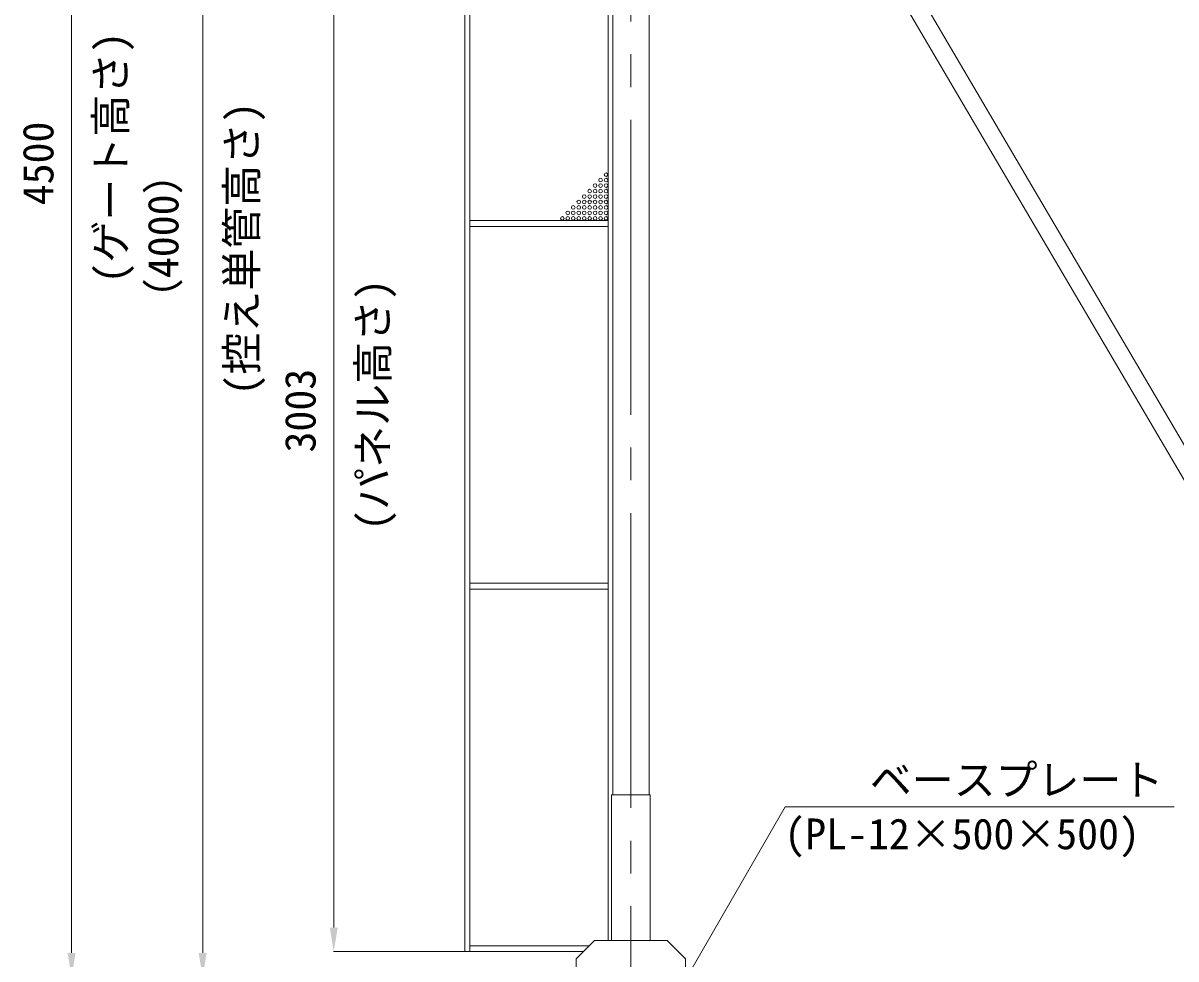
# Model space of a CAD drawing. Units: millimetres, scale not verified. Extents: x -20976 to 3174, y -17325 to 17325.
# Drawn here: x -4865 to -1699, y -13484 to -10913 of the extents above; entities that cross this region are included whole.
import ezdxf
from ezdxf.enums import TextEntityAlignment as Align

# ---------------------------------------------------------------- set-up
doc = ezdxf.new("R2010")
doc.units = ezdxf.units.MM
doc.header["$LTSCALE"] = 90
doc.linetypes.add('CHAIN2', pattern=[12, 9, -1, 1, -1])
for name, color, linetype, lineweight in [('0-2_ACCG-3018', 7, 'Continuous', 18), ('0-B_寸法', 3, 'Continuous', 18), ('0-F_単管ｸﾗﾝﾌﾟ', 7, 'Continuous', 18), ('1-4_通芯', 1, 'CHAIN2', 18), ('1-7_標準ﾊﾟﾈﾙ', 7, 'Continuous', 18), ('1-8_標準柱', 7, 'Continuous', 18), ('1-9_文字', 7, 'Continuous', 18)]:
    doc.layers.add(name, color=color, linetype=linetype, lineweight=lineweight)
doc.styles.add('ＭＳ ゴシック', font='')
doc.styles.get('ＭＳ ゴシック').set_extended_font_data('MS Gothic')

msp = doc.modelspace()

# ---------------------------------------------------------------- linework, layer by layer
at = {"layer": '0-2_ACCG-3018'}
for centre in [(-3264.49, -11329.9), (-3294.49, -11359.9), (-3279.49, -11344.9), (-3279.49, -11359.9), (-3264.49, -11344.9), (-3264.49, -11359.9), (-3324.49, -11389.9), (-3309.49, -11374.9), (-3309.49, -11389.9), (-3294.49, -11374.9), (-3294.49, -11389.9), (-3279.49, -11374.9), (-3279.49, -11389.9), (-3264.49, -11374.9), (-3264.49, -11389.9), (-3354.49, -11419.9), (-3339.49, -11404.9), (-3339.49, -11419.9), (-3324.49, -11404.9), (-3324.49, -11419.9), (-3309.49, -11404.9), (-3309.49, -11419.9), (-3294.49, -11404.9), (-3294.49, -11419.9), (-3279.49, -11404.9), (-3279.49, -11419.9), (-3264.49, -11404.9), (-3264.49, -11419.9), (-3384.49, -11449.9), (-3369.49, -11434.9), (-3369.49, -11449.9), (-3354.49, -11434.9), (-3354.49, -11449.9), (-3339.49, -11434.9), (-3339.49, -11449.9), (-3324.49, -11434.9), (-3324.49, -11449.9), (-3309.49, -11434.9), (-3309.49, -11449.9), (-3294.49, -11434.9), (-3294.49, -11449.9), (-3279.49, -11434.9), (-3279.49, -11449.9), (-3264.49, -11434.9), (-3264.49, -11449.9)]:
    msp.add_circle(centre, 5, dxfattribs=at)
at = {"layer": '0-B_寸法'}
for p, q in [((-4732.24, -9099), (-4732.24, -13467)), ((-4372.24, -9599), (-4372.24, -13467)), ((-4012.24, -10526.4), (-4012.24, -13397.4)), ((-3653.24, -13463.4), (-4013.24, -13463.4))]:
    msp.add_line(p, q, dxfattribs=at)
at = {"layer": '0-B_寸法', "color": 91}
for points in [[(-4023.24, -13397.4), (-4012.24, -13463.4), (-4001.24, -13397.4)], [(-4743.24, -13467), (-4732.24, -13533), (-4721.24, -13467)], [(-4383.24, -13467), (-4372.24, -13533), (-4361.24, -13467)]]:
    msp.add_solid(points, dxfattribs=at)
at = {"layer": '0-F_単管ｸﾗﾝﾌﾟ'}
for p, q in [((-887.26, -13417.05), (-3161.2, -9545.55)), ((-930.32, -13439.71), (-3203.11, -9570.17))]:
    msp.add_line(p, q, dxfattribs=at)
at = {"layer": '1-4_通芯'}
msp.add_line((-3196.24, -7939.16), (-3196.24, -15045), dxfattribs=at)
at = {"layer": '1-7_標準ﾊﾟﾈﾙ'}
for points in [[(-3652.24, -10460.4), (-3638.99, -10460.4), (-3638.99, -13463.4), (-3652.24, -13463.4)], [(-3638.99, -11455.9), (-3258.49, -11455.9), (-3258.49, -11471.9), (-3638.99, -11471.9)], [(-3638.99, -12451.9), (-3258.49, -12451.9), (-3258.49, -12467.9), (-3638.99, -12467.9)]]:
    msp.add_lwpolyline(points, close=True, dxfattribs=at)
for points in [[(-3246.24, -10460.4), (-3258.49, -10460.4), (-3258.49, -13433)], [(-3311.14, -13447.9), (-3638.99, -13447.9), (-3638.99, -13463.4), (-3326.64, -13463.4)]]:
    msp.add_lwpolyline(points, dxfattribs=at)
at = {"layer": '1-8_標準柱'}
for p, q in [((-3246.24, -9583), (-3246.24, -13033)), ((-3146.24, -13033), (-3146.24, -9685.2))]:
    msp.add_line(p, q, dxfattribs=at)
for points in [[(-3249.44, -13033), (-3143.04, -13033), (-3143.04, -13433), (-3249.44, -13433)], [(-3296.24, -13433), (-3096.24, -13433), (-3046.24, -13483), (-3046.24, -13533), (-3346.24, -13533), (-3346.24, -13483)]]:
    msp.add_lwpolyline(points, close=True, dxfattribs=at)
at = {"layer": '1-9_文字'}
for p, q in [((-3045.37, -13539), (-2772.29, -13066.01)), ((-2772.29, -13066.01), (-2771.86, -13066.01)), ((-2771.86, -13066.01), (-1703.95, -13066.01))]:
    msp.add_line(p, q, dxfattribs=at)

# ---------------------------------------------------------------- texts
at = {"layer": '0-B_寸法', "style": 'ＭＳ ゴシック'}
for s, p in [('(ゲート高さ)', (-4557.52, -11628.6)), ('(控え単管高さ)', (-4197.52, -11936.2)), ('4500', (-4756.72, -11413.91)), ('（4000）', (-4413.34, -11729.11)), ('(パネル高さ)', (-3837.52, -12307.5)), ('3003', (-4036.72, -12092.8))]:
    msp.add_text(s, height=84.46, rotation=90, dxfattribs=at).set_placement(p, align=Align.BOTTOM_LEFT)
at = {"layer": '1-9_文字', "style": 'ＭＳ ゴシック'}
for s, p in [('\u3000\u3000ベースプレート\u3000\u3000', (-2770.66, -13059.53)), ('(PL-12×500×500)', (-2775.11, -13207.71))]:
    msp.add_text(s, height=84.46, dxfattribs=at).set_placement(p, align=Align.BOTTOM_LEFT)

doc.saveas('drawing.dxf')
